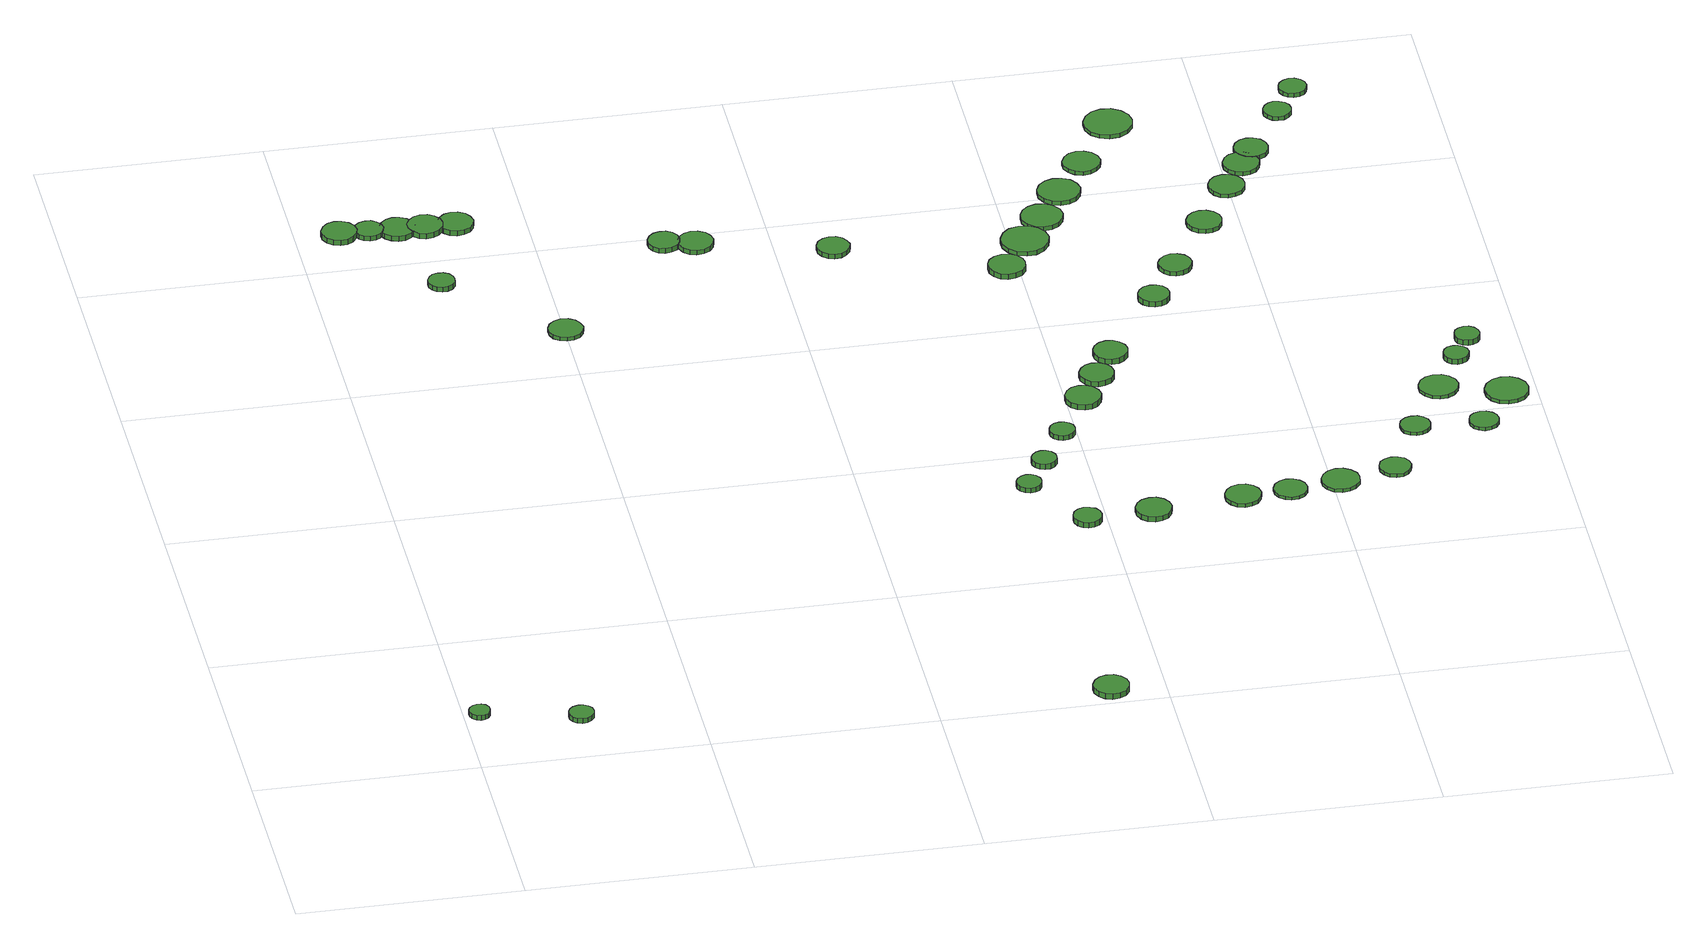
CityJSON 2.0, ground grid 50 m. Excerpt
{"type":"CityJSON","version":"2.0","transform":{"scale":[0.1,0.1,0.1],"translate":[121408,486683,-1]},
"CityObjects":{
"tree1":{"type":"SolitaryVegetationObject","attributes":{"function":"something"},"geometry":[{"type":"MultiSurface","lod":"1","boundaries":[[[0,1,2,3,4,5,6,7,8,9,10,11,12,13,14]],[[15,16,17,18,19,20,21,22,23,24,25,26,27,28,29]],[[0,29,28,1]],[[1,28,27,2]],[[2,27,26,3]],[[3,26,25,4]],[[4,25,24,5]],[[5,24,23,6]],[[6,23,22,7]],[[7,22,21,8]],[[8,21,20,9]],[[9,20,19,10]],[[10,19,18,11]],[[11,18,17,12]],[[12,17,16,13]],[[13,16,15,14]],[[14,15,29,0]]]}]},
"tree2":{"type":"SolitaryVegetationObject","attributes":{"function":"something"},"geometry":[{"type":"MultiSurface","lod":"1","boundaries":[[[30,31,32,33,34,35,36,37,38,39,40,41,42,43,44]],[[45,46,47,48,49,50,51,52,53,54,55,56,57,58,59]],[[30,59,58,31]],[[31,58,57,32]],[[32,57,56,33]],[[33,56,55,34]],[[34,55,54,35]],[[35,54,53,36]],[[36,53,52,37]],[[37,52,51,38]],[[38,51,50,39]],[[39,50,49,40]],[[40,49,48,41]],[[41,48,47,42]],[[42,47,46,43]],[[43,46,45,44]],[[44,45,59,30]]]}]},
"tree3":{"type":"SolitaryVegetationObject","attributes":{"function":"something"},"geometry":[{"type":"MultiSurface","lod":"1","boundaries":[[[60,61,62,63,64,65,66,67,68,69,70,71,72,73,74]],[[75,76,77,78,79,80,81,82,83,84,85,86,87,88,89]],[[60,89,88,61]],[[61,88,87,62]],[[62,87,86,63]],[[63,86,85,64]],[[64,85,84,65]],[[65,84,83,66]],[[66,83,82,67]],[[67,82,81,68]],[[68,81,80,69]],[[69,80,79,70]],[[70,79,78,71]],[[71,78,77,72]],[[72,77,76,73]],[[73,76,75,74]],[[74,75,89,60]]]}]},
"tree4":{"type":"SolitaryVegetationObject","attributes":{"function":"something"},"geometry":[{"type":"MultiSurface","lod":"1","boundaries":[[[90,91,92,93,94,95,96,97,98,99,100,101,102,103,104]],[[105,106,107,108,109,110,111,112,113,114,115,116,117,118,119]],[[90,119,118,91]],[[91,118,117,92]],[[92,117,116,93]],[[93,116,115,94]],[[94,115,114,95]],[[95,114,113,96]],[[96,113,112,97]],[[97,112,111,98]],[[98,111,110,99]],[[99,110,109,100]],[[100,109,108,101]],[[101,108,107,102]],[[102,107,106,103]],[[103,106,105,104]],[[104,105,119,90]]]}]},
"tree5":{"type":"SolitaryVegetationObject","attributes":{"function":"something"},"geometry":[{"type":"MultiSurface","lod":"1","boundaries":[[[120,121,122,123,124,125,126,127,128,129,130,131,132,133,134]],[[135,136,137,138,139,140,141,142,143,144,145,146,147,148,149]],[[120,149,148,121]],[[121,148,147,122]],[[122,147,146,123]],[[123,146,145,124]],[[124,145,144,125]],[[125,144,143,126]],[[126,143,142,127]],[[127,142,141,128]],[[128,141,140,129]],[[129,140,139,130]],[[130,139,138,131]],[[131,138,137,132]],[[132,137,136,133]],[[133,136,135,134]],[[134,135,149,120]]]}]},
"tree6":{"type":"SolitaryVegetationObject","attributes":{"function":"something"},"geometry":[{"type":"MultiSurface","lod":"1","boundaries":[[[150,151,152,153,154,155,156,157,158,159,160,161,162,163,164]],[[165,166,167,168,169,170,171,172,173,174,175,176,177,178,179]],[[150,179,178,151]],[[151,178,177,152]],[[152,177,176,153]],[[153,176,175,154]],[[154,175,174,155]],[[155,174,173,156]],[[156,173,172,157]],[[157,172,171,158]],[[158,171,170,159]],[[159,170,169,160]],[[160,169,168,161]],[[161,168,167,162]],[[162,167,166,163]],[[163,166,165,164]],[[164,165,179,150]]]}]},
"tree7":{"type":"SolitaryVegetationObject","attributes":{"function":"something"},"geometry":[{"type":"MultiSurface","lod":"1","boundaries":[[[180,181,182,183,184,185,186,187,188,189,190,191,192,193,194]],[[195,196,197,198,199,200,201,202,203,204,205,206,207,208,209]],[[180,209,208,181]],[[181,208,207,182]],[[182,207,206,183]],[[183,206,205,184]],[[184,205,204,185]],[[185,204,203,186]],[[186,203,202,187]],[[187,202,201,188]],[[188,201,200,189]],[[189,200,199,190]],[[190,199,198,191]],[[191,198,197,192]],[[192,197,196,193]],[[193,196,195,194]],[[194,195,209,180]]]}]},
"tree8":{"type":"SolitaryVegetationObject","attributes":{"function":"something"},"geometry":[{"type":"MultiSurface","lod":"1","boundaries":[[[210,211,212,213,214,215,216,217,218,219,220,221,222,223,224]],[[225,226,227,228,229,230,231,232,233,234,235,236,237,238,239]],[[210,239,238,211]],[[211,238,237,212]],[[212,237,236,213]],[[213,236,235,214]],[[214,235,234,215]],[[215,234,233,216]],[[216,233,232,217]],[[217,232,231,218]],[[218,231,230,219]],[[219,230,229,220]],[[220,229,228,221]],[[221,228,227,222]],[[222,227,226,223]],[[223,226,225,224]],[[224,225,239,210]]]}]},
"tree9":{"type":"SolitaryVegetationObject","attributes":{"function":"something"},"geometry":[{"type":"MultiSurface","lod":"1","boundaries":[[[240,241,242,243,244,245,246,247,248,249,250,251,252,253,254]],[[255,256,257,258,259,260,261,262,263,264,265,266,267,268,269]],[[240,269,268,241]],[[241,268,267,242]],[[242,267,266,243]],[[243,266,265,244]],[[244,265,264,245]],[[245,264,263,246]],[[246,263,262,247]],[[247,262,261,248]],[[248,261,260,249]],[[249,260,259,250]],[[250,259,258,251]],[[251,258,257,252]],[[252,257,256,253]],[[253,256,255,254]],[[254,255,269,240]]]}]},
"tree10":{"type":"SolitaryVegetationObject","attributes":{"function":"something"},"geometry":[{"type":"MultiSurface","lod":"1","boundaries":[[[270,271,272,273,274,275,276,277,278,279,280,281,282,283,284]],[[285,286,287,288,289,290,291,292,293,294,295,296,297,298,299]],[[270,299,298,271]],[[271,298,297,272]],[[272,297,296,273]],[[273,296,295,274]],[[274,295,294,275]],[[275,294,293,276]],[[276,293,292,277]],[[277,292,291,278]],[[278,291,290,279]],[[279,290,289,280]],[[280,289,288,281]],[[281,288,287,282]],[[282,287,286,283]],[[283,286,285,284]],[[284,285,299,270]]]}]},
"tree11":{"type":"SolitaryVegetationObject","attributes":{"function":"something"},"geometry":[{"type":"MultiSurface","lod":"1","boundaries":[[[300,301,302,303,304,305,306,307,308,309,310,311,312,313,314]],[[315,316,317,318,319,320,321,322,323,324,325,326,327,328,329]],[[300,329,328,301]],[[301,328,327,302]],[[302,327,326,303]],[[303,326,325,304]],[[304,325,324,305]],[[305,324,323,306]],[[306,323,322,307]],[[307,322,321,308]],[[308,321,320,309]],[[309,320,319,310]],[[310,319,318,311]],[[311,318,317,312]],[[312,317,316,313]],[[313,316,315,314]],[[314,315,329,300]]]}]},
"tree12":{"type":"SolitaryVegetationObject","attributes":{"function":"something"},"geometry":[{"type":"MultiSurface","lod":"1","boundaries":[[[330,331,332,333,334,335,336,337,338,339,340,341,342,343,344]],[[345,346,347,348,349,350,351,352,353,354,355,356,357,358,359]],[[330,359,358,331]],[[331,358,357,332]],[[332,357,356,333]],[[333,356,355,334]],[[334,355,354,335]],[[335,354,353,336]],[[336,353,352,337]],[[337,352,351,338]],[[338,351,350,339]],[[339,350,349,340]],[[340,349,348,341]],[[341,348,347,342]],[[342,347,346,343]],[[343,346,345,344]],[[344,345,359,330]]]}]},
"tree13":{"type":"SolitaryVegetationObject","attributes":{"function":"something"},"geometry":[{"type":"MultiSurface","lod":"1","boundaries":[[[360,361,362,363,364,365,366,367,368,369,370,371,372,373,374]],[[375,376,377,378,379,380,381,382,383,384,385,386,387,388,389]],[[360,389,388,361]],[[361,388,387,362]],[[362,387,386,363]],[[363,386,385,364]],[[364,385,384,365]],[[365,384,383,366]],[[366,383,382,367]],[[367,382,381,368]],[[368,381,380,369]],[[369,380,379,370]],[[370,379,378,371]],[[371,378,377,372]],[[372,377,376,373]],[[373,376,375,374]],[[374,375,389,360]]]}]},
"tree14":{"type":"SolitaryVegetationObject","attributes":{"function":"something"},"geometry":[{"type":"MultiSurface","lod":"1","boundaries":[[[390,391,392,393,394,395,396,397,398,399,400,401,402,403,404]],[[405,406,407,408,409,410,411,412,413,414,415,416,417,418,419]],[[390,419,418,391]],[[391,418,417,392]],[[392,417,416,393]],[[393,416,415,394]],[[394,415,414,395]],[[395,414,413,396]],[[396,413,412,397]],[[397,412,411,398]],[[398,411,410,399]],[[399,410,409,400]],[[400,409,408,401]],[[401,408,407,402]],[[402,407,406,403]],[[403,406,405,404]],[[404,405,419,390]]]}]},
"tree15":{"type":"SolitaryVegetationObject","attributes":{"function":"something"},"geometry":[{"type":"MultiSurface","lod":"1","boundaries":[[[420,421,422,423,424,425,426,427,428,429,430,431,432,433,434]],[[435,436,437,438,439,440,441,442,443,444,445,446,447,448,449]],[[420,449,448,421]],[[421,448,447,422]],[[422,447,446,423]],[[423,446,445,424]],[[424,445,444,425]],[[425,444,443,426]],[[426,443,442,427]],[[427,442,441,428]],[[428,441,440,429]],[[429,440,439,430]],[[430,439,438,431]],[[431,438,437,432]],[[432,437,436,433]],[[433,436,435,434]],[[434,435,449,420]]]}]},
"tree16":{"type":"SolitaryVegetationObject","attributes":{"function":"something"},"geometry":[{"type":"MultiSurface","lod":"1","boundaries":[[[450,451,452,453,454,455,456,457,458,459,460,461,462,463,464]],[[465,466,467,468,469,470,471,472,473,474,475,476,477,478,479]],[[450,479,478,451]],[[451,478,477,452]],[[452,477,476,453]],[[453,476,475,454]],[[454,475,474,455]],[[455,474,473,456]],[[456,473,472,457]],[[457,472,471,458]],[[458,471,470,459]],[[459,470,469,460]],[[460,469,468,461]],[[461,468,467,462]],[[462,467,466,463]],[[463,466,465,464]],[[464,465,479,450]]]}]},
"tree17":{"type":"SolitaryVegetationObject","attributes":{"function":"something"},"geometry":[{"type":"MultiSurface","lod":"1","boundaries":[[[480,481,482,483,484,485,486,487,488,489,490,491,492,493,494]],[[495,496,497,498,499,500,501,502,503,504,505,506,507,508,509]],[[480,509,508,481]],[[481,508,507,482]],[[482,507,506,483]],[[483,506,505,484]],[[484,505,504,485]],[[485,504,503,486]],[[486,503,502,487]],[[487,502,501,488]],[[488,501,500,489]],[[489,500,499,490]],[[490,499,498,491]],[[491,498,497,492]],[[492,497,496,493]],[[493,496,495,494]],[[494,495,509,480]]]}]},
"tree18":{"type":"SolitaryVegetationObject","attributes":{"function":"something"},"geometry":[{"type":"MultiSurface","lod":"1","boundaries":[[[510,511,512,513,514,515,516,517,518,519,520,521,522,523,524]],[[525,526,527,528,529,530,531,532,533,534,535,536,537,538,539]],[[510,539,538,511]],[[511,538,537,512]],[[512,537,536,513]],[[513,536,535,514]],[[514,535,534,515]],[[515,534,533,516]],[[516,533,532,517]],[[517,532,531,518]],[[518,531,530,519]],[[519,530,529,520]],[[520,529,528,521]],[[521,528,527,522]],[[522,527,526,523]],[[523,526,525,524]],[[524,525,539,510]]]}]},
"tree19":{"type":"SolitaryVegetationObject","attributes":{"function":"something"},"geometry":[{"type":"MultiSurface","lod":"1","boundaries":[[[540,541,542,543,544,545,546,547,548,549,550,551,552,553,554]],[[555,556,557,558,559,560,561,562,563,564,565,566,567,568,569]],[[540,569,568,541]],[[541,568,567,542]],[[542,567,566,543]],[[543,566,565,544]],[[544,565,564,545]],[[545,564,563,546]],[[546,563,562,547]],[[547,562,561,548]],[[548,561,560,549]],[[549,560,559,550]],[[550,559,558,551]],[[551,558,557,552]],[[552,557,556,553]],[[553,556,555,554]],[[554,555,569,540]]]}]},
"tree20":{"type":"SolitaryVegetationObject","attributes":{"function":"something"},"geometry":[{"type":"MultiSurface","lod":"1","boundaries":[[[570,571,572,573,574,575,576,577,578,579,580,581,582,583,584]],[[585,586,587,588,589,590,591,592,593,594,595,596,597,598,599]],[[570,599,598,571]],[[571,598,597,572]],[[572,597,596,573]],[[573,596,595,574]],[[574,595,594,575]],[[575,594,593,576]],[[576,593,592,577]],[[577,592,591,578]],[[578,591,590,579]],[[579,590,589,580]],[[580,589,588,581]],[[581,588,587,582]],[[582,587,586,583]],[[583,586,585,584]],[[584,585,599,570]]]}]},
"tree21":{"type":"SolitaryVegetationObject","attributes":{"function":"something"},"geometry":[{"type":"MultiSurface","lod":"1","boundaries":[[[600,601,602,603,604,605,606,607,608,609,610,611,612,613,614]],[[615,616,617,618,619,620,621,622,623,624,625,626,627,628,629]],[[600,629,628,601]],[[601,628,627,602]],[[602,627,626,603]],[[603,626,625,604]],[[604,625,624,605]],[[605,624,623,606]],[[606,623,622,607]],[[607,622,621,608]],[[608,621,620,609]],[[609,620,619,610]],[[610,619,618,611]],[[611,618,617,612]],[[612,617,616,613]],[[613,616,615,614]],[[614,615,629,600]]]}]},
"tree22":{"type":"SolitaryVegetationObject","attributes":{"function":"something"},"geometry":[{"type":"MultiSurface","lod":"1","boundaries":[[[630,631,632,633,634,635,636,637,638,639,640,641,642,643,644]],[[645,646,647,648,649,650,651,652,653,654,655,656,657,658,659]],[[630,659,658,631]],[[631,658,657,632]],[[632,657,656,633]],[[633,656,655,634]],[[634,655,654,635]],[[635,654,653,636]],[[636,653,652,637]],[[637,652,651,638]],[[638,651,650,639]],[[639,650,649,640]],[[640,649,648,641]],[[641,648,647,642]],[[642,647,646,643]],[[643,646,645,644]],[[644,645,659,630]]]}]},
"tree23":{"type":"SolitaryVegetationObject","attributes":{"function":"something"},"geometry":[{"type":"MultiSurface","lod":"1","boundaries":[[[660,661,662,663,664,665,666,667,668,669,670,671,672,673,674]],[[675,676,677,678,679,680,681,682,683,684,685,686,687,688,689]],[[660,689,688,661]],[[661,688,687,662]],[[662,687,686,663]],[[663,686,685,664]],[[664,685,684,665]],[[665,684,683,666]],[[666,683,682,667]],[[667,682,681,668]],[[668,681,680,669]],[[669,680,679,670]],[[670,679,678,671]],[[671,678,677,672]],[[672,677,676,673]],[[673,676,675,674]],[[674,675,689,660]]]}]},
"tree24":{"type":"SolitaryVegetationObject","attributes":{"function":"something"},"geometry":[{"type":"MultiSurface","lod":"1","boundaries":[[[690,691,692,693,694,695,696,697,698,699,700,701,702,703,704]],[[705,706,707,708,709,710,711,712,713,714,715,716,717,718,719]],[[690,719,718,691]],[[691,718,717,692]],[[692,717,716,693]],[[693,716,715,694]],[[694,715,714,695]],[[695,714,713,696]],[[696,713,712,697]],[[697,712,711,698]],[[698,711,710,699]],[[699,710,709,700]],[[700,709,708,701]],[[701,708,707,702]],[[702,707,706,703]],[[703,706,705,704]],[[704,705,719,690]]]}]},
"tree25":{"type":"SolitaryVegetationObject","attributes":{"function":"something"},"geometry":[{"type":"MultiSurface","lod":"1","boundaries":[[[720,721,722,723,724,725,726,727,728,729,730,731,732,733,734]],[[735,736,737,738,739,740,741,742,743,744,745,746,747,748,749]],[[720,749,748,721]],[[721,748,747,722]],[[722,747,746,723]],[[723,746,745,724]],[[724,745,744,725]],[[725,744,743,726]],[[726,743,742,727]],[[727,742,741,728]],[[728,741,740,729]],[[729,740,739,730]],[[730,739,738,731]],[[731,738,737,732]],[[732,737,736,733]],[[733,736,735,734]],[[734,735,749,720]]]}]},
"tree26":{"type":"SolitaryVegetationObject","attributes":{"function":"something"},"geometry":[{"type":"MultiSurface","lod":"1","boundaries":[[[750,751,752,753,754,755,756,757,758,759,760,761,762,763,764]],[[765,766,767,768,769,770,771,772,773,774,775,776,777,778,779]],[[750,779,778,751]],[[751,778,777,752]],[[752,777,776,753]],[[753,776,775,754]],[[754,775,774,755]],[[755,774,773,756]],[[756,773,772,757]],[[757,772,771,758]],[[758,771,770,759]],[[759,770,769,760]],[[760,769,768,761]],[[761,768,767,762]],[[762,767,766,763]],[[763,766,765,764]],[[764,765,779,750]]]}]},
"tree27":{"type":"SolitaryVegetationObject","attributes":{"function":"something"},"geometry":[{"type":"MultiSurface","lod":"1","boundaries":[[[780,781,782,783,784,785,786,787,788,789,790,791,792,793,794]],[[795,796,797,798,799,800,801,802,803,804,805,806,807,808,809]],[[780,809,808,781]],[[781,808,807,782]],[[782,807,806,783]],[[783,806,805,784]],[[784,805,804,785]],[[785,804,803,786]],[[786,803,802,787]],[[787,802,801,788]],[[788,801,800,789]],[[789,800,799,790]],[[790,799,798,791]],[[791,798,797,792]],[[792,797,796,793]],[[793,796,795,794]],[[794,795,809,780]]]}]},
"tree28":{"type":"SolitaryVegetationObject","attributes":{"function":"something"},"geometry":[{"type":"MultiSurface","lod":"1","boundaries":[[[810,811,812,813,814,815,816,817,818,819,820,821,822,823,824]],[[825,826,827,828,829,830,831,832,833,834,835,836,837,838,839]],[[810,839,838,811]],[[811,838,837,812]],[[812,837,836,813]],[[813,836,835,814]],[[814,835,834,815]],[[815,834,833,816]],[[816,833,832,817]],[[817,832,831,818]],[[818,831,830,819]],[[819,830,829,820]],[[820,829,828,821]],[[821,828,827,822]],[[822,827,826,823]],[[823,826,825,824]],[[824,825,839,810]]]}]},
"tree29":{"type":"SolitaryVegetationObject","attributes":{"function":"something"},"geometry":[{"type":"MultiSurface","lod":"1","boundaries":[[[840,841,842,843,844,845,846,847,848,849,850,851,852,853,854]],[[855,856,857,858,859,860,861,862,863,864,865,866,867,868,869]],[[840,869,868,841]],[[841,868,867,842]],[[842,867,866,843]],[[843,866,865,844]],[[844,865,864,845]],[[845,864,863,846]],[[846,863,862,847]],[[847,862,861,848]],[[848,861,860,849]],[[849,860,859,850]],[[850,859,858,851]],[[851,858,857,852]],[[852,857,856,853]],[[853,856,855,854]],[[854,855,869,840]]]}]},
"tree30":{"type":"SolitaryVegetationObject","attributes":{"function":"something"},"geometry":[{"type":"MultiSurface","lod":"1","boundaries":[[[870,871,872,873,874,875,876,877,878,879,880,881,882,883,884]],[[885,886,887,888,889,890,891,892,893,894,895,896,897,898,899]],[[870,899,898,871]],[[871,898,897,872]],[[872,897,896,873]],[[873,896,895,874]],[[874,895,894,875]],[[875,894,893,876]],[[876,893,892,877]],[[877,892,891,878]],[[878,891,890,879]],[[879,890,889,880]],[[880,889,888,881]],[[881,888,887,882]],[[882,887,886,883]],[[883,886,885,884]],[[884,885,899,870]]]}]},
"tree31":{"type":"SolitaryVegetationObject","attributes":{"function":"something"},"geometry":[{"type":"MultiSurface","lod":"1","boundaries":[[[900,901,902,903,904,905,906,907,908,909,910,911,912,913,914]],[[915,916,917,918,919,920,921,922,923,924,925,926,927,928,929]],[[900,929,928,901]],[[901,928,927,902]],[[902,927,926,903]],[[903,926,925,904]],[[904,925,924,905]],[[905,924,923,906]],[[906,923,922,907]],[[907,922,921,908]],[[908,921,920,909]],[[909,920,919,910]],[[910,919,918,911]],[[911,918,917,912]],[[912,917,916,913]],[[913,916,915,914]],[[914,915,929,900]]]}]},
"tree32":{"type":"SolitaryVegetationObject","attributes":{"function":"something"},"geometry":[{"type":"MultiSurface","lod":"1","boundaries":[[[930,931,932,933,934,935,936,937,938,939,940,941,942,943,944]],[[945,946,947,948,949,950,951,952,953,954,955,956,957,958,959]],[[930,959,958,931]],[[931,958,957,932]],[[932,957,956,933]],[[933,956,955,934]],[[934,955,954,935]],[[935,954,953,936]],[[936,953,952,937]],[[937,952,951,938]],[[938,951,950,939]],[[939,950,949,940]],[[940,949,948,941]],[[941,948,947,942]],[[942,947,946,943]],[[943,946,945,944]],[[944,945,959,930]]]}]},
"tree33":{"type":"SolitaryVegetationObject","attributes":{"function":"something"},"geometry":[{"type":"MultiSurface","lod":"1","boundaries":[[[960,961,962,963,964,965,966,967,968,969,970,971,972,973,974]],[[975,976,977,978,979,980,981,982,983,984,985,986,987,988,989]],[[960,989,988,961]],[[961,988,987,962]],[[962,987,986,963]],[[963,986,985,964]],[[964,985,984,965]],[[965,984,983,966]],[[966,983,982,967]],[[967,982,981,968]],[[968,981,980,969]],[[969,980,979,970]],[[970,979,978,971]],[[971,978,977,972]],[[972,977,976,973]],[[973,976,975,974]],[[974,975,989,960]]]}]},
"tree34":{"type":"SolitaryVegetationObject","attributes":{"function":"something"},"geometry":[{"type":"MultiSurface","lod":"1","boundaries":[[[990,991,992,993,994,995,996,997,998,999,1000,1001,1002,1003,1004]],[[1005,1006,1007,1008,1009,1010,1011,1012,1013,1014,1015,1016,1017,1018,1019]],[[990,1019,1018,991]],[[991,1018,1017,992]],[[992,1017,1016,993]],[[993,1016,1015,994]],[[994,1015,1014,995]],[[995,1014,1013,996]],[[996,1013,1012,997]],[[997,1012,1011,998]],[[998,1011,1010,999]],[[999,1010,1009,1000]],[[1000,1009,1008,1001]],[[1001,1008,1007,1002]],[[1002,1007,1006,1003]],[[1003,1006,1005,1004]],[[1004,1005,1019,990]]]}]},
"tree35":{"type":"SolitaryVegetationObject","attributes":{"function":"something"},"geometry":[{"type":"MultiSurface","lod":"1","boundaries":[[[1020,1021,1022,1023,1024,1025,1026,1027,1028,1029,1030,1031,1032,1033,1034]],[[1035,1036,1037,1038,1039,1040,1041,1042,1043,1044,1045,1046,1047,1048,1049]],[[1020,1049,1048,1021]],[[1021,1048,1047,1022]],[[1022,1047,1046,1023]],[[1023,1046,1045,1024]],[[1024,1045,1044,1025]],[[1025,1044,1043,1026]],[[1026,1043,1042,1027]],[[1027,1042,1041,1028]],[[1028,1041,1040,1029]],[[1029,1040,1039,1030]],[[1030,1039,1038,1031]],[[1031,1038,1037,1032]],[[1032,1037,1036,1033]],[[1033,1036,1035,1034]],[[1034,1035,1049,1020]]]}]},
"tree36":{"type":"SolitaryVegetationObject","attributes":{"function":"something"},"geometry":[{"type":"MultiSurface","lod":"1","boundaries":[[[1050,1051,1052,1053,1054,1055,1056,1057,1058,1059,1060,1061,1062,1063,1064]],[[1065,1066,1067,1068,1069,1070,1071,1072,1073,1074,1075,1076,1077,1078,1079]],[[1050,1079,1078,1051]],[[1051,1078,1077,1052]],[[1052,1077,1076,1053]],[[1053,1076,1075,1054]],[[1054,1075,1074,1055]],[[1055,1074,1073,1056]],[[1056,1073,1072,1057]],[[1057,1072,1071,1058]],[[1058,1071,1070,1059]],[[1059,1070,1069,1060]],[[1060,1069,1068,1061]],[[1061,1068,1067,1062]],[[1062,1067,1066,1063]],[[1063,1066,1065,1064]],[[1064,1065,1079,1050]]]}]},
"tree37":{"type":"SolitaryVegetationObject","attributes":{"function":"something"},"geometry":[{"type":"MultiSurface","lod":"1","boundaries":[[[1080,1081,1082,1083,1084,1085,1086,1087,1088,1089,1090,1091,1092,1093,1094]],[[1095,1096,1097,1098,1099,1100,1101,1102,1103,1104,1105,1106,1107,1108,1109]],[[1080,1109,1108,1081]],[[1081,1108,1107,1082]],[[1082,1107,1106,1083]],[[1083,1106,1105,1084]],[[1084,1105,1104,1085]],[[1085,1104,1103,1086]],[[1086,1103,1102,1087]],[[1087,1102,1101,1088]],[[1088,1101,1100,1089]],[[1089,1100,1099,1090]],[[1090,1099,1098,1091]],[[1091,1098,1097,1092]],[[1092,1097,1096,1093]],[[1093,1096,1095,1094]],[[1094,1095,1109,1080]]]}]},
"tree38":{"type":"SolitaryVegetationObject","attributes":{"function":"something"},"geometry":[{"type":"MultiSurface","lod":"1","boundaries":[[[1110,1111,1112,1113,1114,1115,1116,1117,1118,1119,1120,1121,1122,1123,1124]],[[1125,1126,1127,1128,1129,1130,1131,1132,1133,1134,1135,1136,1137,1138,1139]],[[1110,1139,1138,1111]],[[1111,1138,1137,1112]],[[1112,1137,1136,1113]],[[1113,1136,1135,1114]],[[1114,1135,1134,1115]],[[1115,1134,1133,1116]],[[1116,1133,1132,1117]],[[1117,1132,1131,1118]],[[1118,1131,1130,1119]],[[1119,1130,1129,1120]],[[1120,1129,1128,1121]],[[1121,1128,1127,1122]],[[1122,1127,1126,1123]],[[1123,1126,1125,1124]],[[1124,1125,1139,1110]]]}]},
"tree39":{"type":"SolitaryVegetationObject","attributes":{"function":"something"},"geometry":[{"type":"MultiSurface","lod":"1","boundaries":[[[1140,1141,1142,1143,1144,1145,1146,1147,1148,1149,1150,1151,1152,1153,1154]],[[1155,1156,1157,1158,1159,1160,1161,1162,1163,1164,1165,1166,1167,1168,1169]],[[1140,1169,1168,1141]],[[1141,1168,1167,1142]],[[1142,1167,1166,1143]],[[1143,1166,1165,1144]],[[1144,1165,1164,1145]],[[1145,1164,1163,1146]],[[1146,1163,1162,1147]],[[1147,1162,1161,1148]],[[1148,1161,1160,1149]],[[1149,1160,1159,1150]],[[1150,1159,1158,1151]],[[1151,1158,1157,1152]],[[1152,1157,1156,1153]],[[1153,1156,1155,1154]],[[1154,1155,1169,1140]]]}]},
"tree40":{"type":"SolitaryVegetationObject","attributes":{"function":"something"},"geometry":[{"type":"MultiSurface","lod":"1","boundaries":[[[1170,1171,1172,1173,1174,1175,1176,1177,1178,1179,1180,1181,1182,1183,1184]],[[1185,1186,1187,1188,1189,1190,1191,1192,1193,1194,1195,1196,1197,1198,1199]],[[1170,1199,1198,1171]],[[1171,1198,1197,1172]],[[1172,1197,1196,1173]],[[1173,1196,1195,1174]],[[1174,1195,1194,1175]],[[1175,1194,1193,1176]],[[1176,1193,1192,1177]],[[1177,1192,1191,1178]],[[1178,1191,1190,1179]],[[1179,1190,1189,1180]],[[1180,1189,1188,1181]],[[1181,1188,1187,1182]],[[1182,1187,1186,1183]],[[1183,1186,1185,1184]],[[1184,1185,1199,1170]]]}]},
"tree41":{"type":"SolitaryVegetationObject","attributes":{"function":"something"},"geometry":[{"type":"MultiSurface","lod":"1","boundaries":[[[1200,1201,1202,1203,1204,1205,1206,1207,1208,1209,1210,1211,1212,1213,1214]],[[1215,1216,1217,1218,1219,1220,1221,1222,1223,1224,1225,1226,1227,1228,1229]],[[1200,1229,1228,1201]],[[1201,1228,1227,1202]],[[1202,1227,1226,1203]],[[1203,1226,1225,1204]],[[1204,1225,1224,1205]],[[1205,1224,1223,1206]],[[1206,1223,1222,1207]],[[1207,1222,1221,1208]],[[1208,1221,1220,1209]],[[1209,1220,1219,1210]],[[1210,1219,1218,1211]],[[1211,1218,1217,1212]],[[1212,1217,1216,1213]],[[1213,1216,1215,1214]],[[1214,1215,1229,1200]]]}]},
"tree42":{"type":"SolitaryVegetationObject","attributes":{"function":"something"},"geometry":[{"type":"MultiSurface","lod":"1","boundaries":[[[1230,1231,1232,1233,1234,1235,1236,1237,1238,1239,1240,1241,1242,1243,1244]],[[1245,1246,1247,1248,1249,1250,1251,1252,1253,1254,1255,1256,1257,1258,1259]],[[1230,1259,1258,1231]],[[1231,1258,1257,1232]],[[1232,1257,1256,1233]],[[1233,1256,1255,1234]],[[1234,1255,1254,1235]],[[1235,1254,1253,1236]],[[1236,1253,1252,1237]],[[1237,1252,1251,1238]],[[1238,1251,1250,1239]],[[1239,1250,1249,1240]],[[1240,1249,1248,1241]],[[1241,1248,1247,1242]],[[1242,1247,1246,1243]],[[1243,1246,1245,1244]],[[1244,1245,1259,1230]]]}]},
"tree43":{"type":"SolitaryVegetationObject","attributes":{"function":"something"},"geometry":[{"type":"MultiSurface","lod":"1","boundaries":[[[1260,1261,1262,1263,1264,1265,1266,1267,1268,1269,1270,1271,1272,1273,1274]],[[1275,1276,1277,1278,1279,1280,1281,1282,1283,1284,1285,1286,1287,1288,1289]],[[1260,1289,1288,1261]],[[1261,1288,1287,1262]],[[1262,1287,1286,1263]],[[1263,1286,1285,1264]],[[1264,1285,1284,1265]],[[1265,1284,1283,1266]],[[1266,1283,1282,1267]],[[1267,1282,1281,1268]],[[1268,1281,1280,1269]],[[1269,1280,1279,1270]],[[1270,1279,1278,1271]],[[1271,1278,1277,1272]],[[1272,1277,1276,1273]],[[1273,1276,1275,1274]],[[1274,1275,1289,1260]]]}]},
"tree44":{"type":"SolitaryVegetationObject","attributes":{"function":"something"},"geometry":[{"type":"MultiSurface","lod":"1","boundaries":[[[1290,1291,1292,1293,1294,1295,1296,1297,1298,1299,1300,1301,1302,1303,1304]],[[1305,1306,1307,1308,1309,1310,1311,1312,1313,1314,1315,1316,1317,1318,1319]],[[1290,1319,1318,1291]],[[1291,1318,1317,1292]],[[1292,1317,1316,1293]],[[1293,1316,1315,1294]],[[1294,1315,1314,1295]],[[1295,1314,1313,1296]],[[1296,1313,1312,1297]],[[1297,1312,1311,1298]],[[1298,1311,1310,1299]],[[1299,1310,1309,1300]],[[1300,1309,1308,1301]],[[1301,1308,1307,1302]],[[1302,1307,1306,1303]],[[1303,1306,1305,1304]],[[1304,1305,1319,1290]]]}]},
"tree45":{"type":"SolitaryVegetationObject","attributes":{"function":"something"},"geometry":[{"type":"MultiSurface","lod":"1","boundaries":[[[1320,1321,1322,1323,1324,1325,1326,1327,1328,1329,1330,1331,1332,1333,1334]],[[1335,1336,1337,1338,1339,1340,1341,1342,1343,1344,1345,1346,1347,1348,1349]],[[1320,1349,1348,1321]],[[1321,1348,1347,1322]],[[1322,1347,1346,1323]],[[1323,1346,1345,1324]],[[1324,1345,1344,1325]],[[1325,1344,1343,1326]],[[1326,1343,1342,1327]],[[1327,1342,1341,1328]],[[1328,1341,1340,1329]],[[1329,1340,1339,1330]],[[1330,1339,1338,1331]],[[1331,1338,1337,1332]],[[1332,1337,1336,1333]],[[1333,1336,1335,1334]],[[1334,1335,1349,1320]]]}]}
},
"vertices":[
[55,188,31],[53,198,31],[48,206,31],[39,210,31],[30,211,31],[21,208,31],[13,202,31],[9,193,31],[9,184,31],[13,175,31],[21,168,31],[30,165,31],[39,166,31],[48,171,31],[53,179,31],[53,179,19],[48,171,19],[39,166,19],[30,165,19],[21,168,19],[13,175,19],[9,184,19],[9,193,19],[13,202,19],[21,208,19],[30,211,19],[39,210,19],[48,206,19],[53,198,19],[55,188,19],
[274,150,24],[272,162,24],[265,171,24],[255,177,24],[244,178,24],[232,174,24],[224,167,24],[219,156,24],[219,144,24],[224,134,24],[232,126,24],[244,123,24],[255,124,24],[265,130,24],[272,139,24],[272,139,12],[265,130,12],[255,124,12],[244,123,12],[232,126,12],[224,134,12],[219,144,12],[219,156,12],[224,167,12],[232,174,12],[244,178,12],[255,177,12],[265,171,12],[272,162,12],[274,150,12],
[133,2126,27],[130,2142,27],[120,2155,27],[106,2163,27],[90,2165,27],[75,2160,27],[63,2149,27],[56,2134,27],[56,2118,27],[63,2104,27],[75,2093,27],[90,2088,27],[106,2089,27],[120,2098,27],[130,2111,27],[130,2111,14],[120,2098,14],[106,2089,14],[90,2088,14],[75,2093,14],[63,2104,14],[56,2118,14],[56,2134,14],[63,2149,14],[75,2160,14],[90,2165,14],[106,2163,14],[120,2155,14],[130,2142,14],[133,2126,14],
[191,2127,25],[188,2140,25],[180,2150,25],[169,2157,25],[156,2158,25],[143,2154,25],[133,2146,25],[128,2134,25],[128,2120,25],[133,2108,25],[143,2100,25],[156,2096,25],[169,2097,25],[180,2103,25],[188,2114,25],[188,2114,13],[180,2103,13],[169,2097,13],[156,2096,13],[143,2100,13],[133,2108,13],[128,2120,13],[128,2134,13],[133,2146,13],[143,2154,13],[156,2158,13],[169,2157,13],[180,2150,13],[188,2140,13],[191,2127,13],
[303,1899,23],[301,1911,23],[294,1921,23],[283,1927,23],[271,1928,23],[259,1925,23],[250,1916,23],[245,1905,23],[245,1893,23],[250,1882,23],[259,1874,23],[271,1870,23],[283,1871,23],[294,1877,23],[301,1887,23],[301,1887,11],[294,1877,11],[283,1871,11],[271,1870,11],[259,1874,11],[250,1882,11],[245,1893,11],[245,1905,11],[250,1916,11],[259,1925,11],[271,1928,11],[283,1927,11],[294,1921,11],[301,1911,11],[303,1899,11],
[259,2123,24],[256,2139,24],[246,2152,24],[232,2160,24],[216,2162,24],[201,2157,24],[189,2146,24],[182,2131,24],[182,2115,24],[189,2100,24],[201,2090,24],[216,2085,24],[232,2086,24],[246,2094,24],[256,2107,24],[256,2107,12],[246,2094,12],[232,2086,12],[216,2085,12],[201,2090,12],[189,2100,12],[182,2115,12],[182,2131,12],[189,2146,12],[201,2157,12],[216,2162,12],[232,2160,12],[246,2152,12],[256,2139,12],[259,2123,12],
[319,2122,25],[316,2137,25],[306,2150,25],[292,2159,25],[276,2160,25],[261,2155,25],[249,2144,25],[242,2130,25],[242,2114,25],[249,2099,25],[261,2088,25],[276,2083,25],[292,2085,25],[306,2093,25],[316,2106,25],[316,2106,12],[306,2093,12],[292,2085,12],[276,2083,12],[261,2088,12],[249,2099,12],[242,2114,12],[242,2130,12],[249,2144,12],[261,2155,12],[276,2160,12],[292,2159,12],[306,2150,12],[316,2137,12],[319,2122,12],
[386,2122,23],[382,2138,23],[373,2151,23],[359,2159,23],[343,2161,23],[328,2156,23],[316,2145,23],[309,2130,23],[309,2114,23],[316,2100,23],[328,2089,23],[343,2084,23],[359,2086,23],[373,2094,23],[382,2107,23],[382,2107,11],[373,2094,11],[359,2086,11],[343,2084,11],[328,2089,11],[316,2100,11],[309,2114,11],[309,2130,11],[316,2145,11],[328,2156,11],[343,2161,11],[359,2159,11],[373,2151,11],[382,2138,11],[386,2122,11],
[540,1672,16],[536,1687,16],[527,1700,16],[513,1708,16],[497,1710,16],[482,1705,16],[470,1694,16],[464,1680,16],[464,1664,16],[470,1649,16],[482,1639,16],[497,1634,16],[513,1635,16],[527,1643,16],[536,1656,16],[536,1656,7],[527,1643,7],[513,1635,7],[497,1634,7],[482,1639,7],[470,1649,7],[464,1664,7],[464,1680,7],[470,1694,7],[482,1705,7],[497,1710,7],[513,1708,7],[527,1700,7],[536,1687,7],[540,1672,7],
[807,1974,19],[804,1988,19],[796,2000,19],[783,2007,19],[769,2008,19],[755,2004,19],[744,1994,19],[738,1981,19],[738,1966,19],[744,1953,19],[755,1943,19],[769,1939,19],[783,1941,19],[796,1948,19],[804,1960,19],[804,1960,7],[796,1948,7],[783,1941,7],[769,1939,7],[755,1943,7],[744,1953,7],[738,1966,7],[738,1981,7],[744,1994,7],[755,2004,7],[769,2008,7],[783,2007,7],[796,2000,7],[804,1988,7],[807,1974,7],
[1420,49,22],[1417,65,22],[1407,78,22],[1393,87,22],[1376,88,22],[1361,83,22],[1349,72,22],[1342,57,22],[1342,41,22],[1349,26,22],[1361,15,22],[1376,10,22],[1393,12,22],[1407,20,22],[1417,33,22],[1417,33,9],[1407,20,9],[1393,12,9],[1376,10,9],[1361,15,9],[1349,26,9],[1342,41,9],[1342,57,9],[1349,72,9],[1361,83,9],[1376,88,9],[1393,87,9],[1407,78,9],[1417,65,9],[1420,49,9],
[878,1959,18],[874,1975,18],[865,1988,18],[850,1996,18],[834,1998,18],[819,1993,18],[807,1982,18],[800,1967,18],[800,1951,18],[807,1936,18],[819,1925,18],[834,1920,18],[850,1922,18],[865,1930,18],[874,1943,18],[874,1943,7],[865,1930,7],[850,1922,7],[834,1920,7],[819,1925,7],[807,1936,7],[800,1951,7],[800,1967,7],[807,1982,7],[819,1993,7],[834,1998,7],[850,1996,7],[865,1988,7],[874,1975,7],[878,1959,7],
[1387,877,22],[1385,888,22],[1378,898,22],[1368,904,22],[1357,905,22],[1346,901,22],[1337,893,22],[1332,883,22],[1332,871,22],[1337,861,22],[1346,853,22],[1357,849,22],[1368,851,22],[1378,856,22],[1385,866,22],[1385,866,10],[1378,856,10],[1368,851,10],[1357,849,10],[1346,853,10],[1337,861,10],[1332,871,10],[1332,883,10],[1337,893,10],[1346,901,10],[1357,905,10],[1368,904,10],[1378,898,10],[1385,888,10],[1387,877,10],
[1488,717,25],[1485,730,25],[1478,741,25],[1466,747,25],[1453,749,25],[1441,745,25],[1431,736,25],[1426,724,25],[1426,711,25],[1431,699,25],[1441,690,25],[1453,686,25],[1466,687,25],[1478,694,25],[1485,704,25],[1485,704,12],[1478,694,12],[1466,687,12],[1453,686,12],[1441,690,12],[1431,699,12],[1426,711,12],[1426,724,12],[1431,736,12],[1441,745,12],[1453,749,12],[1466,747,12],[1478,741,12],[1485,730,12],[1488,717,12],
[1161,1886,18],[1157,1900,18],[1149,1912,18],[1136,1920,18],[1121,1921,18],[1107,1917,18],[1095,1907,18],[1089,1893,18],[1089,1878,18],[1095,1865,18],[1107,1854,18],[1121,1850,18],[1136,1851,18],[1149,1859,18],[1157,1871,18],[1157,1871,7],[1149,1859,7],[1136,1851,7],[1121,1850,7],[1107,1854,7],[1095,1865,7],[1089,1878,7],[1089,1893,7],[1095,1907,7],[1107,1917,7],[1121,1921,7],[1136,1920,7],[1149,1912,7],[1157,1900,7],[1161,1886,7],
[1437,968,20],[1435,979,20],[1428,989,20],[1418,995,20],[1406,996,20],[1395,992,20],[1387,984,20],[1382,974,20],[1382,962,20],[1387,952,20],[1395,944,20],[1406,940,20],[1418,941,20],[1428,947,20],[1435,957,20],[1435,957,7],[1428,947,7],[1418,941,7],[1406,940,7],[1395,944,7],[1387,952,7],[1382,962,7],[1382,974,7],[1387,984,7],[1395,992,7],[1406,996,7],[1418,995,7],[1428,989,7],[1435,979,7],[1437,968,7],
[1497,1074,19],[1495,1086,19],[1488,1095,19],[1478,1101,19],[1466,1102,19],[1455,1099,19],[1446,1091,19],[1442,1080,19],[1442,1069,19],[1446,1058,19],[1455,1050,19],[1466,1046,19],[1478,1048,19],[1488,1053,19],[1495,1063,19],[1495,1063,7],[1488,1053,7],[1478,1048,7],[1466,1046,7],[1455,1050,7],[1446,1058,7],[1442,1069,7],[1442,1080,7],[1446,1091,7],[1455,1099,7],[1466,1102,7],[1478,1101,7],[1488,1095,7],[1495,1086,7],[1497,1074,7],
[1643,731,19],[1639,747,19],[1630,760,19],[1615,769,19],[1599,770,19],[1583,765,19],[1571,754,19],[1564,739,19],[1564,723,19],[1571,707,19],[1583,696,19],[1599,691,19],[1615,693,19],[1630,701,19],[1639,715,19],[1639,715,7],[1630,701,7],[1615,693,7],[1599,691,7],[1583,696,7],[1571,707,7],[1564,723,7],[1564,739,7],[1571,754,7],[1583,765,7],[1599,770,7],[1615,769,7],[1630,760,7],[1639,747,7],[1643,731,7],
[1578,1196,20],[1574,1212,20],[1564,1226,20],[1550,1234,20],[1534,1236,20],[1518,1231,20],[1506,1220,20],[1499,1205,20],[1499,1188,20],[1506,1173,20],[1518,1162,20],[1534,1157,20],[1550,1159,20],[1564,1167,20],[1574,1180,20],[1574,1180,7],[1564,1167,7],[1550,1159,7],[1534,1157,7],[1518,1162,7],[1506,1173,7],[1499,1188,7],[1499,1205,7],[1506,1220,7],[1518,1231,7],[1534,1236,7],[1550,1234,7],[1564,1226,7],[1574,1212,7],[1578,1196,7],
[1620,1276,23],[1617,1292,23],[1608,1304,23],[1594,1312,23],[1578,1314,23],[1563,1309,23],[1552,1298,23],[1545,1284,23],[1545,1268,23],[1552,1254,23],[1563,1243,23],[1578,1238,23],[1594,1240,23],[1608,1248,23],[1617,1261,23],[1617,1261,10],[1608,1248,10],[1594,1240,10],[1578,1238,10],[1563,1243,10],[1552,1254,10],[1545,1268,10],[1545,1284,10],[1552,1298,10],[1563,1309,10],[1578,1314,10],[1594,1312,10],[1608,1304,10],[1617,1292,10],[1620,1276,10],
[1515,1739,21],[1512,1755,21],[1502,1769,21],[1487,1778,21],[1470,1779,21],[1454,1774,21],[1441,1763,21],[1434,1747,21],[1434,1730,21],[1441,1715,21],[1454,1703,21],[1470,1698,21],[1487,1700,21],[1502,1708,21],[1512,1722,21],[1512,1722,8],[1502,1708,8],[1487,1700,8],[1470,1698,8],[1454,1703,8],[1441,1715,8],[1434,1730,8],[1434,1747,8],[1441,1763,8],[1454,1774,8],[1470,1779,8],[1487,1778,8],[1502,1769,8],[1512,1755,8],[1515,1739,8],
[1842,752,16],[1838,768,16],[1829,781,16],[1814,790,16],[1798,791,16],[1782,786,16],[1770,775,16],[1763,760,16],[1763,743,16],[1770,728,16],[1782,717,16],[1798,712,16],[1814,714,16],[1829,722,16],[1838,736,16],[1838,736,7],[1829,722,7],[1814,714,7],[1798,712,7],[1782,717,7],[1770,728,7],[1763,743,7],[1763,760,7],[1770,775,7],[1782,786,7],[1798,791,7],[1814,790,7],[1829,781,7],[1838,768,7],[1842,752,7],
[1665,1355,25],[1662,1370,25],[1652,1383,25],[1639,1391,25],[1623,1393,25],[1608,1388,25],[1596,1377,25],[1590,1363,25],[1590,1347,25],[1596,1333,25],[1608,1322,25],[1623,1317,25],[1639,1319,25],[1652,1327,25],[1662,1339,25],[1662,1339,12],[1652,1327,12],[1639,1319,12],[1623,1317,12],[1608,1322,12],[1596,1333,12],[1590,1347,12],[1590,1363,12],[1596,1377,12],[1608,1388,12],[1623,1393,12],[1639,1391,12],[1652,1383,12],[1662,1370,12],[1665,1355,12],
[1585,1835,18],[1580,1856,18],[1567,1874,18],[1548,1885,18],[1527,1887,18],[1506,1881,18],[1490,1866,18],[1481,1846,18],[1481,1824,18],[1490,1804,18],[1506,1789,18],[1527,1783,18],[1548,1785,18],[1567,1796,18],[1580,1814,18],[1580,1814,7],[1567,1796,7],[1548,1785,7],[1527,1783,7],[1506,1789,7],[1490,1804,7],[1481,1824,7],[1481,1846,7],[1490,1866,7],[1506,1881,7],[1527,1887,7],[1548,1885,7],[1567,1874,7],[1580,1856,7],[1585,1835,7],
[1943,759,14],[1940,774,14],[1931,786,14],[1918,794,14],[1902,796,14],[1888,791,14],[1876,781,14],[1870,766,14],[1870,751,14],[1876,737,14],[1888,727,14],[1902,722,14],[1918,724,14],[1931,731,14],[1940,744,14],[1940,744,7],[1931,731,7],[1918,724,7],[1902,722,7],[1888,727,7],[1876,737,7],[1870,751,7],[1870,766,7],[1876,781,7],[1888,791,7],[1902,796,7],[1918,794,7],[1931,786,7],[1940,774,7],[1943,759,7],
[1632,1921,17],[1628,1940,17],[1616,1956,17],[1600,1966,17],[1580,1968,17],[1562,1962,17],[1548,1949,17],[1540,1931,17],[1540,1912,17],[1548,1894,17],[1562,1881,17],[1580,1875,17],[1600,1877,17],[1616,1887,17],[1628,1903,17],[1628,1903,7],[1616,1887,7],[1600,1877,7],[1580,1875,7],[1562,1881,7],[1548,1894,7],[1540,1912,7],[1540,1931,7],[1548,1949,7],[1562,1962,7],[1580,1968,7],[1600,1966,7],[1616,1956,7],[1628,1940,7],[1632,1921,7],
[1796,1562,23],[1793,1576,23],[1784,1588,23],[1772,1595,23],[1758,1596,23],[1744,1592,23],[1733,1582,23],[1727,1569,23],[1727,1555,23],[1733,1542,23],[1744,1532,23],[1758,1528,23],[1772,1529,23],[1784,1536,23],[1793,1548,23],[1793,1548,10],[1784,1536,10],[1772,1529,10],[1758,1528,10],[1744,1532,10],[1733,1542,10],[1727,1555,10],[1727,1569,10],[1733,1582,10],[1744,1592,10],[1758,1596,10],[1772,1595,10],[1784,1588,10],[1793,1576,10],[1796,1562,10],
[1688,2015,17],[1683,2034,17],[1672,2050,17],[1655,2059,17],[1635,2061,17],[1617,2055,17],[1602,2042,17],[1594,2024,17],[1594,2005,17],[1602,1987,17],[1617,1974,17],[1635,1968,17],[1655,1970,17],[1672,1980,17],[1683,1995,17],[1683,1995,7],[1672,1980,7],[1655,1970,7],[1635,1968,7],[1617,1974,7],[1602,1987,7],[1594,2005,7],[1594,2024,7],[1602,2042,7],[1617,2055,7],[1635,2061,7],[1655,2059,7],[1672,2050,7],[1683,2034,7],[1688,2015,7],
[2060,774,15],[2057,791,15],[2046,805,15],[2031,814,15],[2014,816,15],[1997,810,15],[1984,798,15],[1977,782,15],[1977,765,15],[1984,749,15],[1997,737,15],[2014,732,15],[2031,734,15],[2046,742,15],[2057,756,15],[2057,756,7],[2046,742,7],[2031,734,7],[2014,732,7],[1997,737,7],[1984,749,7],[1977,765,7],[1977,782,7],[1984,798,7],[1997,810,7],[2014,816,7],[2031,814,7],[2046,805,7],[2057,791,7],[2060,774,7],
[1867,1682,18],[1864,1697,18],[1855,1709,18],[1841,1716,18],[1826,1718,18],[1812,1713,18],[1801,1703,18],[1794,1689,18],[1794,1674,18],[1801,1660,18],[1812,1650,18],[1826,1645,18],[1841,1647,18],[1855,1655,18],[1864,1667,18],[1864,1667,7],[1855,1655,7],[1841,1647,7],[1826,1645,7],[1812,1650,7],[1801,1660,7],[1794,1674,7],[1794,1689,7],[1801,1703,7],[1812,1713,7],[1826,1718,7],[1841,1716,7],[1855,1709,7],[1864,1697,7],[1867,1682,7],
[1751,2119,16],[1747,2136,16],[1737,2150,16],[1722,2158,16],[1705,2160,16],[1688,2155,16],[1676,2143,16],[1668,2127,16],[1668,2110,16],[1676,2094,16],[1688,2083,16],[1705,2077,16],[1722,2079,16],[1737,2088,16],[1747,2102,16],[1747,2102,7],[1737,2088,7],[1722,2079,7],[1705,2077,7],[1688,2083,7],[1676,2094,7],[1668,2110,7],[1668,2127,7],[1676,2143,7],[1688,2155,7],[1705,2160,7],[1722,2158,7],[1737,2150,7],[1747,2136,7],[1751,2119,7],
[2178,804,15],[2175,818,15],[2167,830,15],[2154,837,15],[2139,839,15],[2125,834,15],[2114,825,15],[2109,811,15],[2109,797,15],[2114,783,15],[2125,773,15],[2139,769,15],[2154,770,15],[2167,778,15],[2175,790,15],[2175,790,7],[2167,778,7],[2154,770,7],[2139,769,7],[2125,773,7],[2114,783,7],[2109,797,7],[2109,811,7],[2114,825,7],[2125,834,7],[2139,839,7],[2154,837,7],[2167,830,7],[2175,818,7],[2178,804,7],
[1847,2263,16],[1843,2284,16],[1830,2302,16],[1810,2314,16],[1788,2316,16],[1767,2309,16],[1751,2294,16],[1742,2274,16],[1742,2252,16],[1751,2231,16],[1767,2217,16],[1788,2210,16],[1810,2212,16],[1830,2223,16],[1843,2241,16],[1843,2241,7],[1830,2223,7],[1810,2212,7],[1788,2210,7],[1767,2217,7],[1751,2231,7],[1742,2252,7],[1742,2274,7],[1751,2294,7],[1767,2309,7],[1788,2316,7],[1810,2314,7],[1830,2302,7],[1843,2284,7],[1847,2263,7],
[1962,1839,17],[1959,1855,17],[1949,1868,17],[1935,1876,17],[1919,1878,17],[1904,1873,17],[1892,1862,17],[1885,1847,17],[1885,1831,17],[1892,1816,17],[1904,1805,17],[1919,1800,17],[1935,1802,17],[1949,1810,17],[1959,1823,17],[1959,1823,7],[1949,1810,7],[1935,1802,7],[1919,1800,7],[1904,1805,7],[1892,1816,7],[1885,1831,7],[1885,1847,7],[1892,1862,7],[1904,1873,7],[1919,1878,7],[1935,1876,7],[1949,1868,7],[1959,1855,7],[1962,1839,7],
[2249,958,15],[2246,972,15],[2238,983,15],[2226,990,15],[2212,991,15],[2199,987,15],[2188,978,15],[2183,965,15],[2183,951,15],[2188,938,15],[2199,929,15],[2212,925,15],[2226,926,15],[2238,933,15],[2246,944,15],[2246,944,7],[2238,933,7],[2226,926,7],[2212,925,7],[2199,929,7],[2188,938,7],[2183,951,7],[2183,965,7],[2188,978,7],[2199,987,7],[2212,991,7],[2226,990,7],[2238,983,7],[2246,972,7],[2249,958,7],
[2037,1971,16],[2034,1987,16],[2024,2001,16],[2009,2009,16],[1993,2011,16],[1977,2006,16],[1965,1995,16],[1958,1979,16],[1958,1963,16],[1965,1947,16],[1977,1936,16],[1993,1931,16],[2009,1933,16],[2024,1941,16],[2034,1955,16],[2034,1955,7],[2024,1941,7],[2009,1933,7],[1993,1931,7],[1977,1936,7],[1965,1947,7],[1958,1963,7],[1958,1979,7],[1965,1995,7],[1977,2006,7],[1993,2011,7],[2009,2009,7],[2024,2001,7],[2034,1987,7],[2037,1971,7],
[2337,1101,15],[2333,1119,15],[2322,1133,15],[2307,1142,15],[2289,1144,15],[2272,1139,15],[2258,1127,15],[2251,1110,15],[2251,1092,15],[2258,1076,15],[2272,1064,15],[2289,1058,15],[2307,1060,15],[2322,1069,15],[2333,1083,15],[2333,1083,7],[2322,1069,7],[2307,1060,7],[2289,1058,7],[2272,1064,7],[2258,1076,7],[2251,1092,7],[2251,1110,7],[2258,1127,7],[2272,1139,7],[2289,1144,7],[2307,1142,7],[2322,1133,7],[2333,1119,7],[2337,1101,7],
[2397,949,15],[2394,963,15],[2386,974,15],[2374,981,15],[2360,982,15],[2347,978,15],[2337,969,15],[2332,956,15],[2332,942,15],[2337,930,15],[2347,921,15],[2360,916,15],[2374,918,15],[2386,925,15],[2394,936,15],[2394,936,7],[2386,925,7],[2374,918,7],[2360,916,7],[2347,921,7],[2337,930,7],[2332,942,7],[2332,956,7],[2337,969,7],[2347,978,7],[2360,982,7],[2374,981,7],[2386,974,7],[2394,963,7],[2397,949,7],
[2085,2052,16],[2081,2068,16],[2072,2082,16],[2057,2090,16],[2040,2092,16],[2024,2087,16],[2012,2076,16],[2005,2060,16],[2005,2043,16],[2012,2028,16],[2024,2017,16],[2040,2012,16],[2057,2013,16],[2072,2022,16],[2081,2035,16],[2081,2035,7],[2072,2022,7],[2057,2013,7],[2040,2012,7],[2024,2017,7],[2012,2028,7],[2005,2043,7],[2005,2060,7],[2012,2076,7],[2024,2087,7],[2040,2092,7],[2057,2090,7],[2072,2082,7],[2081,2068,7],[2085,2052,7],
[2113,2105,17],[2110,2120,17],[2101,2133,17],[2087,2141,17],[2072,2143,17],[2057,2138,17],[2045,2127,17],[2039,2113,17],[2039,2097,17],[2045,2083,17],[2057,2072,17],[2072,2068,17],[2087,2069,17],[2101,2077,17],[2110,2090,17],[2110,2090,7],[2101,2077,7],[2087,2069,7],[2072,2068,7],[2057,2072,7],[2045,2083,7],[2039,2097,7],[2039,2113,7],[2045,2127,7],[2057,2138,7],[2072,2143,7],[2087,2141,7],[2101,2133,7],[2110,2120,7],[2113,2105,7],
[2382,1215,20],[2379,1227,20],[2372,1236,20],[2362,1242,20],[2351,1243,20],[2339,1240,20],[2331,1232,20],[2326,1221,20],[2326,1209,20],[2331,1199,20],[2339,1191,20],[2351,1187,20],[2362,1189,20],[2372,1194,20],[2379,1204,20],[2379,1204,7],[2372,1194,7],[2362,1189,7],[2351,1187,7],[2339,1191,7],[2331,1199,7],[2326,1209,7],[2326,1221,7],[2331,1232,7],[2339,1240,7],[2351,1243,7],[2362,1242,7],[2372,1236,7],[2379,1227,7],[2382,1215,7],
[2482,1059,16],[2478,1079,16],[2466,1095,16],[2449,1105,16],[2429,1107,16],[2410,1101,16],[2395,1087,16],[2387,1069,16],[2387,1049,16],[2395,1031,16],[2410,1017,16],[2429,1011,16],[2449,1013,16],[2466,1023,16],[2478,1039,16],[2478,1039,7],[2466,1023,7],[2449,1013,7],[2429,1011,7],[2410,1017,7],[2395,1031,7],[2387,1049,7],[2387,1069,7],[2395,1087,7],[2410,1101,7],[2429,1107,7],[2449,1105,7],[2466,1095,7],[2478,1079,7],[2482,1059,7],
[2418,1284,21],[2416,1295,21],[2409,1305,21],[2399,1311,21],[2387,1312,21],[2376,1308,21],[2367,1301,21],[2363,1290,21],[2363,1278,21],[2367,1267,21],[2376,1260,21],[2387,1256,21],[2399,1257,21],[2409,1263,21],[2416,1273,21],[2416,1273,8],[2409,1263,8],[2399,1257,8],[2387,1256,8],[2376,1260,8],[2367,1267,8],[2363,1278,8],[2363,1290,8],[2367,1301,8],[2376,1308,8],[2387,1312,8],[2399,1311,8],[2409,1305,8],[2416,1295,8],[2418,1284,8],
[2190,2246,16],[2188,2258,16],[2180,2269,16],[2169,2275,16],[2156,2277,16],[2144,2273,16],[2135,2264,16],[2129,2252,16],[2129,2239,16],[2135,2228,16],[2144,2219,16],[2156,2215,16],[2169,2216,16],[2180,2223,16],[2188,2233,16],[2188,2233,6],[2180,2223,6],[2169,2216,6],[2156,2215,6],[2144,2219,6],[2135,2228,6],[2129,2239,6],[2129,2252,6],[2135,2264,6],[2144,2273,6],[2156,2277,6],[2169,2275,6],[2180,2269,6],[2188,2258,6],[2190,2246,6],
[2240,2330,16],[2237,2343,16],[2230,2353,16],[2219,2360,16],[2206,2361,16],[2194,2357,16],[2184,2348,16],[2179,2337,16],[2179,2324,16],[2184,2312,16],[2194,2303,16],[2206,2299,16],[2219,2301,16],[2230,2307,16],[2237,2317,16],[2237,2317,6],[2230,2307,6],[2219,2301,6],[2206,2299,6],[2194,2303,6],[2184,2312,6],[2179,2324,6],[2179,2337,6],[2184,2348,6],[2194,2357,6],[2206,2361,6],[2219,2360,6],[2230,2353,6],[2237,2343,6],[2240,2330,6]
]}
